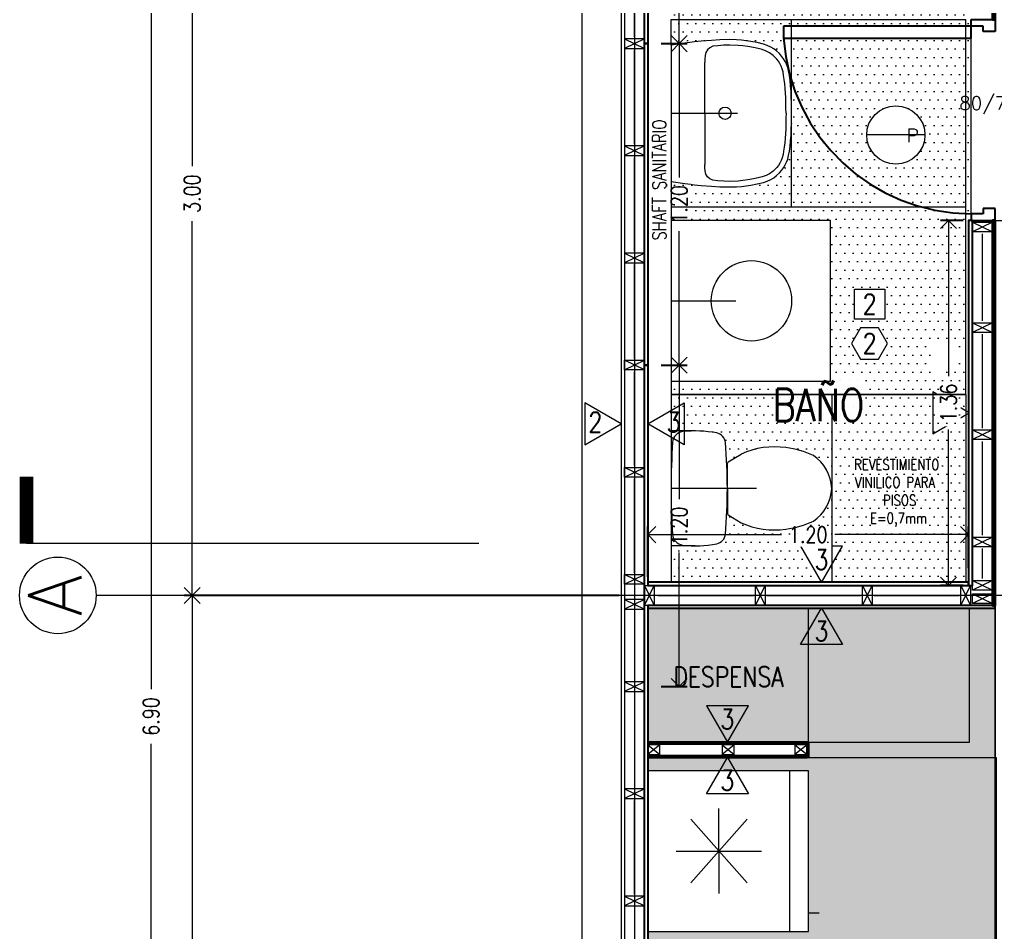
# Model space of a CAD drawing. Header units: metres. Extents: x -2 to 612, y -64 to 156.
# Drawn here: x 455.202 to 458.846, y 25.944 to 29.352 of the extents above; entities that cross this region are included whole.
import ezdxf
from ezdxf.enums import TextEntityAlignment as Align

# ---------------------------------------------------------------- set-up
doc = ezdxf.new("R2010")
doc.units = ezdxf.units.M
doc.header["$LTSCALE"] = 5
doc.header["$MEASUREMENT"] = 0
doc.linetypes.add('CENTER', pattern=[2, 1.25, -0.25, 0.25, -0.25])
doc.layers.get('0').update_dxf_attribs({"color": 30})
doc.layers.get('DEFPOINTS').update_dxf_attribs({"color": 210})
doc.layers.add('_AUX', color=210, linetype='Continuous', lineweight=18, plot=False)
for name, color, linetype, lineweight in [('A-ANNO-DIMS', 3, 'Continuous', 18), ('A-ANNO-SYMB', 3, 'Continuous', 18), ('A-ANNO-TEXT', 3, 'Continuous', 18), ('A-DETL-MBND', 3, 'Continuous', 18), ('A-DETL-MCUT', 4, 'Continuous', 25), ('A-DOOR-FULL', 4, 'Continuous', 25), ('A-DOOR-SYMB', 3, 'Continuous', 18), ('A-ELEV-IDEN', 3, 'Continuous', 18), ('A-ELEV-MBE1', 7, 'Continuous', 35), ('A-FLOR-PATT', 8, 'Continuous', 18), ('A-FURN', 8, 'Continuous', 18), ('A-SECT-MCUT', 7, 'Continuous', 35), ('A-WALL-PATT', 8, 'Continuous', 18), ('A-WALL-STUD', 3, 'Continuous', 18)]:
    doc.layers.add(name, color=color, linetype=linetype, lineweight=lineweight)
doc.styles.add('E-ROMANS', font='romans.shx', dxfattribs={"width": 0.8})
doc.dimstyles.new('E-0050_ARW_12', dxfattribs={"dimscale": 0.001, "dimtxt": 60, "dimasz": 60, "dimexe": 30, "dimexo": 20, "dimgap": 30, "dimtad": 0, "dimzin": 0, "dimdsep": 46, "dimtxsty": 'E-ROMANS', "dimblk": 'OPEN90', "dimcen": 30, "dimclrd": 256, "dimclre": 256, "dimclrt": 256, "dimadec": 0, "dimazin": 0, "dimtfac": 1, "dimtmove": 1, "dimatfit": 3, "dimldrblk": 'OPEN90', "dimfxl": 1, "dimtfill": 1, "dimtolj": 1, "dimtzin": 0, "dimlwd": -1, "dimarcsym": 0})

# ---------------------------------------------------------------- blocks, each defined once
blk = doc.blocks.new('_Open90')
at = {"color": 0, "linetype": 'ByBlock', "lineweight": -2}
for p, q in [((0, 0), (-1, 0)), ((-0.5, 0.5), (0, 0)), ((0, 0), (-0.5, -0.5))]:
    blk.add_line(p, q, dxfattribs=at)
blk = doc.blocks.new('*D1336')
at = {"layer": 'A-ANNO-DIMS', "lineweight": -2, "transparency": 16777216}
for p, q in [((457.4405, 27.202), (455.8167, 27.202)), ((457.4295, 23.299), (455.8167, 23.299))]:
    blk.add_line(p, q, dxfattribs=at)
at = {"layer": 'A-ANNO-DIMS', "transparency": 16777216}
for p, q in [((455.8467, 27.142), (455.8467, 25.3537)), ((455.8467, 23.359), (455.8467, 25.1474))]:
    blk.add_line(p, q, dxfattribs=at)
at = {"layer": 'DEFPOINTS', "color": 0, "transparency": 16777216}
for p in [(455.8467, 27.202), (457.4605, 27.202), (457.4495, 23.299)]:
    blk.add_point(p, dxfattribs=at)
at = {"layer": 'A-ANNO-DIMS', "transparency": 16777216, "xscale": 0.06, "yscale": 0.06, "zscale": 0.06}
for p, rotation in [((455.8467, 27.202), 90), ((455.8467, 23.299), 270)]:
    blk.add_blockref('_Open90', p, dxfattribs=dict(at, rotation=rotation))
at = {"layer": 'A-ANNO-DIMS', "transparency": 16777216, "insert": (455.8467, 25.2505), "char_height": 0.06, "attachment_point": 5, "rotation": 90, "style": 'E-ROMANS', "bg_fill": 3, "box_fill_scale": 1.25, "bg_fill_color": 256, "bg_fill_true_color": 13158600, "bg_fill_transparency": 0}
blk.add_mtext('\\A1;3.90', dxfattribs=at)
blk = doc.blocks.new('*D1337')
at = {"layer": 'A-ANNO-DIMS', "lineweight": -2, "transparency": 16777216}
for p, q in [((457.4295, 30.201), (455.8167, 30.201)), ((457.4295, 27.202), (455.8167, 27.202))]:
    blk.add_line(p, q, dxfattribs=at)
at = {"layer": 'A-ANNO-DIMS', "transparency": 16777216}
for p, q in [((455.8467, 30.141), (455.8467, 28.8047)), ((455.8467, 27.262), (455.8467, 28.5984))]:
    blk.add_line(p, q, dxfattribs=at)
at = {"layer": 'DEFPOINTS', "color": 0, "transparency": 16777216}
for p in [(455.8467, 30.201), (457.4495, 30.201), (457.4495, 27.202)]:
    blk.add_point(p, dxfattribs=at)
at = {"layer": 'A-ANNO-DIMS', "transparency": 16777216, "xscale": 0.06, "yscale": 0.06, "zscale": 0.06}
for p, rotation in [((455.8467, 30.201), 90), ((455.8467, 27.202), 270)]:
    blk.add_blockref('_Open90', p, dxfattribs=dict(at, rotation=rotation))
at = {"layer": 'A-ANNO-DIMS', "transparency": 16777216, "insert": (455.8467, 28.7015), "char_height": 0.06, "attachment_point": 5, "rotation": 90, "style": 'E-ROMANS', "bg_fill": 3, "box_fill_scale": 1.25, "bg_fill_color": 256, "bg_fill_true_color": 13158600, "bg_fill_transparency": 0}
blk.add_mtext('\\A1;3.00', dxfattribs=at)
blk = doc.blocks.new('*D1338')
at = {"layer": 'A-ANNO-DIMS', "lineweight": -2, "transparency": 16777216}
for p, q in [((457.4295, 30.201), (455.6632, 30.201)), ((457.4295, 23.299), (455.6632, 23.299))]:
    blk.add_line(p, q, dxfattribs=at)
at = {"layer": 'A-ANNO-DIMS', "transparency": 16777216}
for p, q in [((455.6932, 30.141), (455.6932, 26.852)), ((455.6932, 23.359), (455.6932, 26.648))]:
    blk.add_line(p, q, dxfattribs=at)
at = {"layer": 'DEFPOINTS', "color": 0, "transparency": 16777216}
for p in [(457.4495, 30.201), (455.6932, 23.299), (457.4495, 23.299)]:
    blk.add_point(p, dxfattribs=at)
at = {"layer": 'A-ANNO-DIMS', "transparency": 16777216, "xscale": 0.06, "yscale": 0.06, "zscale": 0.06}
for p, rotation in [((455.6932, 30.201), 90), ((455.6932, 23.299), 270)]:
    blk.add_blockref('_Open90', p, dxfattribs=dict(at, rotation=rotation))
at = {"layer": 'A-ANNO-DIMS', "transparency": 16777216, "insert": (455.6932, 26.75), "char_height": 0.06, "attachment_point": 5, "rotation": 90, "style": 'E-ROMANS', "bg_fill": 3, "box_fill_scale": 1.25, "bg_fill_color": 256, "bg_fill_true_color": 13158600, "bg_fill_transparency": 0}
blk.add_mtext('\\A1;6.90', dxfattribs=at)
blk = doc.blocks.new('*D171')
at = {"layer": 'A-ANNO-DIMS', "lineweight": -2, "transparency": 16777216}
for p, q in [((457.5975, 28.0615), (457.6944, 28.0615)), ((457.5975, 26.8615), (457.6944, 26.8615))]:
    blk.add_line(p, q, dxfattribs=at)
at = {"layer": 'A-ANNO-DIMS', "transparency": 16777216}
for p, q in [((457.6644, 28.0015), (457.6644, 27.5613)), ((457.6644, 26.9215), (457.6644, 27.3618))]:
    blk.add_line(p, q, dxfattribs=at)
at = {"layer": 'DEFPOINTS', "color": 0, "transparency": 16777216}
for p in [(457.5775, 28.0615), (457.6644, 28.0615), (457.5775, 26.8615)]:
    blk.add_point(p, dxfattribs=at)
at = {"layer": 'A-ANNO-DIMS', "transparency": 16777216, "xscale": 0.06, "yscale": 0.06, "zscale": 0.06}
for p, rotation in [((457.6644, 28.0615), 90), ((457.6644, 26.8615), 270)]:
    blk.add_blockref('_Open90', p, dxfattribs=dict(at, rotation=rotation))
at = {"layer": 'A-ANNO-DIMS', "transparency": 16777216, "insert": (457.6644, 27.4615), "char_height": 0.06, "attachment_point": 5, "rotation": 90, "style": 'E-ROMANS', "bg_fill": 3, "box_fill_scale": 1.25, "bg_fill_color": 256, "bg_fill_true_color": 13158600, "bg_fill_transparency": 0}
blk.add_mtext('\\A1;1.20', dxfattribs=at)
blk = doc.blocks.new('*D172')
at = {"layer": 'A-ANNO-DIMS', "lineweight": -2, "transparency": 16777216}
for p, q in [((457.5975, 29.2615), (457.6944, 29.2615)), ((457.5975, 28.0615), (457.6944, 28.0615))]:
    blk.add_line(p, q, dxfattribs=at)
at = {"layer": 'A-ANNO-DIMS', "transparency": 16777216}
for p, q in [((457.6644, 29.2015), (457.6644, 28.7613)), ((457.6644, 28.1215), (457.6644, 28.5618))]:
    blk.add_line(p, q, dxfattribs=at)
at = {"layer": 'DEFPOINTS', "color": 0, "transparency": 16777216}
for p in [(457.5775, 29.2615), (457.6644, 29.2615), (457.5775, 28.0615)]:
    blk.add_point(p, dxfattribs=at)
at = {"layer": 'A-ANNO-DIMS', "transparency": 16777216, "xscale": 0.06, "yscale": 0.06, "zscale": 0.06}
for p, rotation in [((457.6644, 29.2615), 90), ((457.6644, 28.0615), 270)]:
    blk.add_blockref('_Open90', p, dxfattribs=dict(at, rotation=rotation))
at = {"layer": 'A-ANNO-DIMS', "transparency": 16777216, "insert": (457.6644, 28.6615), "char_height": 0.06, "attachment_point": 5, "rotation": 90, "style": 'E-ROMANS', "bg_fill": 3, "box_fill_scale": 1.25, "bg_fill_color": 256, "bg_fill_true_color": 13158600, "bg_fill_transparency": 0}
blk.add_mtext('\\A1;1.20', dxfattribs=at)
blk = doc.blocks.new('*D173')
at = {"layer": 'A-ANNO-DIMS', "lineweight": -2, "transparency": 16777216}
for p, q in [((457.5975, 30.4616), (457.6944, 30.4616)), ((457.5975, 29.2615), (457.6944, 29.2615))]:
    blk.add_line(p, q, dxfattribs=at)
at = {"layer": 'A-ANNO-DIMS', "transparency": 16777216}
for p, q in [((457.6644, 30.4016), (457.6644, 29.9613)), ((457.6644, 29.3215), (457.6644, 29.7618))]:
    blk.add_line(p, q, dxfattribs=at)
at = {"layer": 'DEFPOINTS', "color": 0, "transparency": 16777216}
for p in [(457.5775, 30.4616), (457.6644, 30.4616), (457.5775, 29.2615)]:
    blk.add_point(p, dxfattribs=at)
at = {"layer": 'A-ANNO-DIMS', "transparency": 16777216, "xscale": 0.06, "yscale": 0.06, "zscale": 0.06}
for p, rotation in [((457.6644, 30.4616), 90), ((457.6644, 29.2615), 270)]:
    blk.add_blockref('_Open90', p, dxfattribs=dict(at, rotation=rotation))
at = {"layer": 'A-ANNO-DIMS', "transparency": 16777216, "insert": (457.6644, 29.8615), "char_height": 0.06, "attachment_point": 5, "rotation": 90, "style": 'E-ROMANS', "bg_fill": 3, "box_fill_scale": 1.25, "bg_fill_color": 256, "bg_fill_true_color": 13158600, "bg_fill_transparency": 0}
blk.add_mtext('\\A1;1.20', dxfattribs=at)
blk = doc.blocks.new('*D174')
at = {"layer": 'A-ANNO-DIMS', "lineweight": -2, "transparency": 16777216}
for p, q in [((458.7253, 28.6015), (458.6406, 28.6015)), ((458.7253, 27.2395), (458.6406, 27.2395))]:
    blk.add_line(p, q, dxfattribs=at)
at = {"layer": 'A-ANNO-DIMS', "transparency": 16777216}
for p, q in [((458.6706, 28.5415), (458.6706, 28.0202)), ((458.6706, 27.2995), (458.6706, 27.8208))]:
    blk.add_line(p, q, dxfattribs=at)
at = {"layer": 'DEFPOINTS', "color": 0, "transparency": 16777216}
for p in [(458.7453, 28.6015), (458.6706, 27.2395), (458.7453, 27.2395)]:
    blk.add_point(p, dxfattribs=at)
at = {"layer": 'A-ANNO-DIMS', "transparency": 16777216, "xscale": 0.06, "yscale": 0.06, "zscale": 0.06}
for p, rotation in [((458.6706, 28.6015), 90), ((458.6706, 27.2395), 270)]:
    blk.add_blockref('_Open90', p, dxfattribs=dict(at, rotation=rotation))
at = {"layer": 'A-ANNO-DIMS', "transparency": 16777216, "insert": (458.6706, 27.9205), "char_height": 0.06, "attachment_point": 5, "rotation": 90, "style": 'E-ROMANS', "bg_fill": 3, "box_fill_scale": 1.25, "bg_fill_color": 256, "bg_fill_true_color": 13158600, "bg_fill_transparency": 0}
blk.add_mtext('\\A1;1.36', dxfattribs=at)
blk = doc.blocks.new('*D175')
at = {"layer": 'A-ANNO-DIMS', "lineweight": -2, "transparency": 16777216}
for p, q in [((457.5475, 27.2715), (457.5475, 27.4587)), ((458.7453, 27.3052), (458.7453, 27.4587))]:
    blk.add_line(p, q, dxfattribs=at)
at = {"layer": 'A-ANNO-DIMS', "transparency": 16777216}
for p, q in [((457.6075, 27.4287), (458.0467, 27.4287)), ((458.6853, 27.4287), (458.2461, 27.4287))]:
    blk.add_line(p, q, dxfattribs=at)
at = {"layer": 'DEFPOINTS', "color": 0, "transparency": 16777216}
for p in [(458.7453, 27.4287), (458.7453, 27.2852), (457.5475, 27.2515)]:
    blk.add_point(p, dxfattribs=at)
at = {"layer": 'A-ANNO-DIMS', "transparency": 16777216, "xscale": 0.06, "yscale": 0.06, "zscale": 0.06, "rotation": 180}
blk.add_blockref('_Open90', (457.5475, 27.4287), dxfattribs=at)
at = {"layer": 'A-ANNO-DIMS', "transparency": 16777216, "xscale": 0.06, "yscale": 0.06, "zscale": 0.06}
blk.add_blockref('_Open90', (458.7453, 27.4287), dxfattribs=at)
at = {"layer": 'A-ANNO-DIMS', "transparency": 16777216, "insert": (458.1464, 27.4287), "char_height": 0.06, "attachment_point": 5, "style": 'E-ROMANS', "bg_fill": 3, "box_fill_scale": 1.25, "bg_fill_color": 256, "bg_fill_true_color": 13158600, "bg_fill_transparency": 0}
blk.add_mtext('\\A1;1.20', dxfattribs=at)
blk = doc.blocks.new('UGUI')
for p, q in [((-243.4605, 127.8342), (-243.4605, 129.1342)), ((-242.7605, 129.1342), (-243.4605, 129.1342)), ((-242.7605, 127.8342), (-242.7605, 129.1342)), ((-242.7605, 127.8342), (-243.4605, 127.8342))]:
    blk.add_line(p, q)

msp = doc.modelspace()

# ---------------------------------------------------------------- hatches: boundary and pattern name
at = {"layer": 'A-FLOR-PATT'}
h = msp.add_hatch(dxfattribs=at)
h.set_pattern_fill('DOTS', color=256, scale=0.02, style=0)
h.set_pattern_definition([(0, (0, 0), (0.015875, 0.03175), [0, -0.03175])])
h.paths.add_polyline_path([(458.84453, 27.15453), (457.54753, 27.15453), (457.54753, 26.65454), (458.14807, 26.65454), (458.14807, 26.59752), (457.54753, 26.59752), (457.54753, 24.14654), (458.04753, 24.14654), (458.04753, 23.34654), (458.84453, 23.34654)])
h.paths.add_polyline_path([(457.59753, 24.89654), (458.19753, 24.89654), (458.19753, 25.49654), (457.59753, 25.49654)], flags=16)
h.paths.add_polyline_path([(458.04698, 25.89752), (457.54753, 25.89752), (457.54753, 25.54655), (458.04698, 25.54655)], flags=16)
h.paths.add_polyline_path([(458.14753, 26.54752), (457.54753, 26.54752), (457.54753, 25.94752), (458.14753, 25.94752)], flags=16)
h.paths.add_polyline_path([(458.04752, 24.84654), (457.54753, 24.84654), (457.54753, 24.14654), (458.04752, 24.14654)], flags=16)

# ---------------------------------------------------------------- linework, layer by layer
at = {"layer": '_AUX'}
msp.add_line((458.84453, 28.60154), (459.035, 28.60154), dxfattribs=at)
for points in [[(458.84453, 27.15453), (457.54753, 27.15453), (457.54753, 26.65454), (458.14807, 26.65454), (458.14807, 26.59752), (457.54753, 26.59752), (457.54753, 24.14654), (458.04753, 24.14654), (458.04753, 23.34654), (458.84453, 23.34654)], [(458.14753, 26.54752), (457.54753, 26.54752), (457.54753, 25.94752), (458.14753, 25.94752)]]:
    msp.add_lwpolyline(points, close=True, dxfattribs=at)
at = {"layer": 'A-ANNO-SYMB'}
for p, q in [((457.49803, 33.61894), (457.49803, 21.59535)), ((458.08453, 28.65154), (458.08453, 29.35154)), ((458.73453, 28.65154), (458.73453, 29.35154)), ((478.32254, 27.20204), (455.48822, 27.20204)), ((458.14807, 26.65453), (458.14806, 27.15453))]:
    msp.add_line(p, q, dxfattribs=at)
at = {"layer": 'A-ANNO-SYMB', "const_width": 0.05}
msp.add_lwpolyline([(455.2283, 27.39545), (455.2283, 27.64545)], dxfattribs=at)
at = {"layer": 'A-ANNO-SYMB'}
msp.add_lwpolyline([(458.14807, 26.65453), (458.74807, 26.65453), (458.74807, 27.15452), (458.14207, 27.15453)], dxfattribs=at)
msp.add_circle((455.34519, 27.20204), 0.14303, dxfattribs=at)
at = {"layer": 'A-ANNO-TEXT'}
for points in [[(458.31938, 28.34554), (458.43188, 28.34554), (458.43188, 28.23304), (458.31938, 28.23304)], [(458.40929, 28.08436), (458.44295, 28.14267), (458.40929, 28.20098), (458.34196, 28.20098), (458.3083, 28.14267), (458.34196, 28.08436)], [(458.74753, 27.88303), (458.61167, 27.96147), (458.61167, 27.80459)], [(457.54753, 27.84283), (457.68339, 27.92127), (457.68339, 27.76439)], [(458.19603, 27.24954), (458.27447, 27.3854), (458.11759, 27.3854)], [(458.19603, 27.15453), (458.27447, 27.01867), (458.11759, 27.01867)], [(457.8448, 26.65453), (457.92324, 26.7904), (457.76636, 26.79039)], [(457.8448, 26.59753), (457.92324, 26.46167), (457.76636, 26.46167)]]:
    msp.add_lwpolyline(points, close=True, dxfattribs=at)
at = {"layer": 'A-DETL-MBND'}
for points in [[(457.44953, 26.86154), (457.44953, 30.46155), (457.46053, 30.46155), (457.46053, 26.86154)], [(457.46053, 26.88654), (457.46053, 22.96154), (457.44953, 22.96154), (457.44953, 26.86154)]]:
    msp.add_lwpolyline(points, dxfattribs=at)
at = {"layer": 'A-DETL-MCUT'}
for p, q in [((457.53553, 26.86154), (457.53553, 28.06154)), ((457.53553, 28.06154), (457.54753, 28.06154)), ((457.54753, 28.06154), (457.54753, 27.23954)), ((457.54753, 27.16454), (457.54753, 26.01155))]:
    msp.add_line(p, q, dxfattribs=at)
for points in [[(457.54753, 30.15862), (457.54753, 29.26154), (457.53553, 29.26154), (457.53553, 30.46155), (457.54753, 30.46155), (457.54753, 30.23854)], [(457.54753, 26.01155), (457.54753, 25.66154), (457.53553, 25.66154), (457.53553, 26.88654)], [(457.54753, 26.64853), (458.14207, 26.64853), (458.14207, 26.65453), (457.54753, 26.65454)], [(457.54753, 26.59753), (458.14207, 26.59753), (458.14207, 26.60353), (457.54753, 26.60354)]]:
    msp.add_lwpolyline(points, dxfattribs=at)
for points in [[(457.53553, 28.06154), (457.53553, 29.26154), (457.54753, 29.26154), (457.54753, 28.06154)], [(458.75953, 28.60154), (458.74531, 28.60154), (458.74532, 27.23953), (458.75953, 27.23954)], [(458.74532, 27.23953), (458.74532, 27.25154), (457.54752, 27.25154), (457.54753, 27.23953)], [(458.84453, 27.15453), (458.84453, 27.16453), (457.54753, 27.16453), (457.54753, 27.15453)], [(458.14207, 26.59752), (458.14207, 26.65453), (458.14807, 26.65453), (458.14807, 26.59752)]]:
    msp.add_lwpolyline(points, close=True, dxfattribs=at)
at = {"layer": 'A-DOOR-FULL', "linetype": 'CENTER'}
for points in [[(458.75453, 29.32654), (458.75453, 29.35154), (458.84453, 29.35154), (458.84453, 29.30654), (458.79953, 29.30654), (458.79953, 29.32654), (458.75453, 29.32654)], [(458.05453, 29.28154), (458.75453, 29.28154), (458.75453, 29.32654), (458.05453, 29.32654), (458.05453, 29.28154)]]:
    msp.add_lwpolyline(points, dxfattribs=at)
msp.add_arc((458.75559, 29.32921), 0.70268, 183.89066, 269.91357, dxfattribs=at)
at = {"layer": 'A-DOOR-SYMB'}
msp.add_lwpolyline([(458.58231, 28.92066), (458.36481, 28.92066)], dxfattribs=at)
msp.add_circle((458.47356, 28.92066), 0.10875, dxfattribs=at)
at = {"layer": 'A-ELEV-IDEN'}
for points in [[(457.44953, 30.47255), (457.30152, 30.47255), (457.30152, 22.95054), (457.44953, 22.95054)], [(458.84453, 27.15453), (458.84453, 23.34654)]]:
    msp.add_lwpolyline(points, dxfattribs=at)
at = {"layer": 'A-FLOR-PATT'}
msp.add_line((458.75453, 28.62654), (458.75453, 29.32654), dxfattribs=at)
at = {"layer": 'A-FURN'}
for p, q in [((457.7856, 29.27367), (457.74716, 29.27058)), ((457.81674, 29.27544), (457.7856, 29.27367)), ((457.85356, 29.27653), (457.81674, 29.27544)), ((457.87815, 29.27589), (457.85356, 29.27653)), ((457.89776, 29.27446), (457.87815, 29.27589)), ((457.93178, 29.27003), (457.89776, 29.27446)), ((457.95582, 29.26538), (457.93178, 29.27003)), ((457.97986, 29.25941), (457.95582, 29.26538)), ((457.99355, 29.2548), (457.97986, 29.25941)), ((457.76477, 29.22881), (457.76172, 29.21694)), ((457.77039, 29.23815), (457.76477, 29.22881)), ((457.77873, 29.2459), (457.77039, 29.23815)), ((457.79062, 29.25152), (457.77873, 29.2459)), ((457.80848, 29.25389), (457.79062, 29.25152)), ((457.83137, 29.2553), (457.80848, 29.25389)), ((457.85343, 29.25554), (457.83137, 29.2553)), ((457.88437, 29.25449), (457.85343, 29.25554)), ((457.90256, 29.25288), (457.88437, 29.25449)), ((457.92116, 29.25047), (457.90256, 29.25288)), ((457.94242, 29.24675), (457.92116, 29.25047)), ((457.9593, 29.24304), (457.94242, 29.24675)), ((457.9746, 29.23909), (457.9593, 29.24304)), ((457.98949, 29.23378), (457.9746, 29.23909)), ((458.00219, 29.22715), (457.98949, 29.23378)), ((458.00678, 29.24866), (457.99355, 29.2548)), ((458.0155, 29.21762), (458.00219, 29.22715)), ((458.01776, 29.24209), (458.00678, 29.24866)), ((458.02826, 29.23427), (458.01776, 29.24209)), ((458.03914, 29.22419), (458.02826, 29.23427)), ((458.04727, 29.21492), (458.03914, 29.22419)), ((457.76084, 29.20504), (457.76053, 29.19257)), ((457.76053, 29.00154), (457.76053, 29.19257)), ((457.76172, 29.21694), (457.76084, 29.20504)), ((458.02226, 29.21146), (458.0155, 29.21762)), ((458.02898, 29.20416), (458.02226, 29.21146)), ((458.03533, 29.19582), (458.02898, 29.20416)), ((458.04072, 29.18714), (458.03533, 29.19582)), ((458.04538, 29.17776), (458.04072, 29.18714)), ((458.05441, 29.20501), (458.04727, 29.21492)), ((458.06057, 29.19453), (458.05441, 29.20501)), ((458.06535, 29.18439), (458.06057, 29.19453)), ((458.06977, 29.17219), (458.06535, 29.18439)), ((458.04924, 29.16759), (458.04538, 29.17776)), ((458.05234, 29.15579), (458.04924, 29.16759)), ((458.05477, 29.14291), (458.05234, 29.15579)), ((458.07298, 29.15961), (458.06977, 29.17219)), ((458.0761, 29.14268), (458.07298, 29.15961)), ((458.05709, 29.12811), (458.05477, 29.14291)), ((458.05907, 29.11179), (458.05709, 29.12811)), ((458.06053, 29.09431), (458.05907, 29.11179)), ((458.07879, 29.12416), (458.0761, 29.14268)), ((458.08086, 29.10424), (458.07879, 29.12416)), ((458.06149, 29.07808), (458.06053, 29.09431)), ((458.06234, 29.05973), (458.06149, 29.07808)), ((458.08223, 29.08331), (458.08086, 29.10424)), ((458.08324, 29.06281), (458.08221, 29.08373)), ((458.063, 29.04016), (458.06234, 29.05973)), ((458.06342, 29.01887), (458.063, 29.04016)), ((458.08401, 29.04023), (458.08322, 29.06317)), ((458.08445, 29.01675), (458.084, 29.04062)), ((457.76053, 29.00154), (457.76053, 28.8105)), ((458.06353, 29.00154), (458.06342, 29.01887)), ((458.06353, 29.00154), (458.06342, 28.98421)), ((458.08453, 29.00154), (458.08444, 29.01708)), ((458.08444, 28.98616), (458.08453, 29.00154)), ((458.06342, 28.98421), (458.063, 28.96292)), ((458.084, 28.96245), (458.08444, 28.98616)), ((458.06234, 28.94335), (458.06149, 28.92499)), ((458.063, 28.96292), (458.06234, 28.94335)), ((458.08221, 28.91934), (458.08324, 28.94027)), ((458.08322, 28.9399), (458.08401, 28.96284)), ((458.06053, 28.90876), (458.05907, 28.89128)), ((458.06149, 28.92499), (458.06053, 28.90876)), ((458.07879, 28.87891), (458.08086, 28.89883)), ((458.08086, 28.89883), (458.08223, 28.91976)), ((458.05477, 28.86017), (458.05234, 28.84728)), ((458.05709, 28.87496), (458.05477, 28.86017)), ((458.05907, 28.89128), (458.05709, 28.87496)), ((458.07298, 28.84346), (458.0761, 28.8604)), ((458.0761, 28.8604), (458.07879, 28.87891)), ((458.04538, 28.82532), (458.04072, 28.81593)), ((458.04924, 28.83548), (458.04538, 28.82532)), ((458.05234, 28.84728), (458.04924, 28.83548)), ((458.06535, 28.81869), (458.06977, 28.83088)), ((458.06977, 28.83088), (458.07298, 28.84346)), ((457.76084, 28.79803), (457.76053, 28.8105)), ((457.76172, 28.78613), (457.76084, 28.79803)), ((457.76477, 28.77426), (457.76172, 28.78613)), ((458.0155, 28.78546), (458.00219, 28.77592)), ((458.02226, 28.79161), (458.0155, 28.78546)), ((458.02898, 28.79891), (458.02226, 28.79161)), ((458.03533, 28.80726), (458.02898, 28.79891)), ((458.04072, 28.81593), (458.03533, 28.80726)), ((458.03914, 28.77888), (458.04727, 28.78815)), ((458.04727, 28.78815), (458.05441, 28.79806)), ((458.05441, 28.79806), (458.06057, 28.80854)), ((458.06057, 28.80854), (458.06535, 28.81869)), ((457.77039, 28.76492), (457.76477, 28.77426)), ((457.77873, 28.75717), (457.77039, 28.76492)), ((457.79062, 28.75155), (457.77873, 28.75717)), ((457.80848, 28.74919), (457.79062, 28.75155)), ((457.83137, 28.74778), (457.80848, 28.74919)), ((457.85343, 28.74754), (457.83137, 28.74778)), ((457.88437, 28.74859), (457.85343, 28.74754)), ((457.90256, 28.75019), (457.88437, 28.74859)), ((457.92116, 28.7526), (457.90256, 28.75019)), ((457.94242, 28.75633), (457.92116, 28.7526)), ((457.9593, 28.76003), (457.94242, 28.75633)), ((457.9746, 28.76398), (457.9593, 28.76003)), ((457.98949, 28.76929), (457.9746, 28.76398)), ((457.97986, 28.74367), (457.99355, 28.74827)), ((458.00219, 28.77592), (457.98949, 28.76929)), ((457.99355, 28.74827), (458.00678, 28.75441)), ((458.00678, 28.75441), (458.01776, 28.76098)), ((458.01776, 28.76098), (458.02826, 28.7688)), ((458.02826, 28.7688), (458.03914, 28.77888)), ((457.74716, 28.7325), (457.7856, 28.7294)), ((457.7856, 28.7294), (457.81674, 28.72763)), ((457.81674, 28.72763), (457.85356, 28.72655)), ((457.85356, 28.72655), (457.87815, 28.72718)), ((457.87815, 28.72718), (457.89776, 28.72861)), ((457.89776, 28.72861), (457.93178, 28.73304)), ((457.93178, 28.73304), (457.95582, 28.73769)), ((457.95582, 28.73769), (457.97986, 28.74367)), ((457.8481, 27.70045), (457.89641, 27.72966)), ((457.84545, 27.60154), (457.84545, 27.69604)), ((457.84545, 27.60154), (457.84545, 27.50703)), ((457.59253, 26.64403), (457.54753, 26.60803)), ((457.54753, 26.64403), (457.59253, 26.60803)), ((457.8703, 26.64403), (457.8253, 26.60803)), ((457.8253, 26.64403), (457.8703, 26.60803)), ((458.14207, 26.64403), (458.09707, 26.60803)), ((458.09707, 26.64403), (458.14207, 26.60803)), ((457.54753, 26.54752), (457.54753, 25.94752)), ((458.14753, 26.54752), (457.54753, 26.54752)), ((458.07811, 25.94752), (458.07811, 26.54752)), ((458.14753, 25.94752), (458.14753, 26.54752)), ((457.81282, 26.24752), (457.81282, 26.40624)), ((457.91796, 26.12861), (457.70767, 26.36642)), ((457.91796, 26.36642), (457.70767, 26.12861)), ((457.65409, 26.24752), (457.97154, 26.24752)), ((457.81282, 26.24752), (457.81282, 26.08879)), ((458.14753, 26.01694), (458.18753, 26.01694)), ((457.54753, 25.94752), (458.14753, 25.94752))]:
    msp.add_line(p, q, dxfattribs=at)
for points in [[(457.59253, 26.64403), (457.54753, 26.64403), (457.54753, 26.60803), (457.59253, 26.60803)], [(457.8703, 26.64403), (457.8253, 26.64403), (457.8253, 26.60803), (457.8703, 26.60803)], [(458.14207, 26.64403), (458.09707, 26.64403), (458.09707, 26.60803), (458.14207, 26.60803)]]:
    msp.add_lwpolyline(points, close=True, dxfattribs=at)
for centre, radius in [((457.83586, 29.00154), 0.02281), ((457.93453, 28.30154), 0.15)]:
    msp.add_circle(centre, radius, dxfattribs=at)
for centre, radius, start, end in [((458.10718, 29.08495), 0.025, 182.80689, 183.76472), ((458.10821, 29.06403), 0.025, 181.9684, 182.80689), ((458.10899, 29.04109), 0.025, 181.0739, 181.9684), ((458.10944, 29.01721), 0.025, 180.31842, 181.0739), ((458.10821, 28.93904), 0.025, 177.19311, 178.0316), ((458.10899, 28.96198), 0.025, 178.0316, 178.9261), ((458.10718, 28.91812), 0.025, 176.23528, 177.19311), ((457.79731, 27.76897), 0.04, 4.94027, 79.25484), ((458.02053, 27.45654), 0.3, 81.79307, 114.43818), ((458.01696, 27.3984), 0.35808, 65.47558, 82.55676), ((457.85045, 27.69604), 0.005, 118.0226, 180), ((458.07805, 27.59428), 0.15664, 2.65515, 56.02113), ((457.85045, 27.50703), 0.005, 180, 241.9774)]:
    msp.add_arc(centre, radius, start, end, dxfattribs=at)
at = {"layer": 'A-SECT-MCUT'}
for points in [[(458.84453, 30.23854), (458.83453, 30.23854), (458.83454, 29.35154), (458.84453, 29.35154)], [(458.83453, 27.16453), (458.84453, 27.16453), (458.84453, 28.60154), (458.83453, 28.60154)]]:
    msp.add_lwpolyline(points, close=True, dxfattribs=at)
at = {"layer": 'A-WALL-PATT', "ltscale": 0.1}
for p, q in [((457.49803, 29.28654), (457.49803, 29.63654)), ((457.49803, 28.88654), (457.49803, 29.23654)), ((457.49803, 28.48654), (457.49803, 28.83654)), ((458.79703, 28.22654), (458.79703, 28.55154)), ((457.49803, 28.08654), (457.49803, 28.43654)), ((458.79703, 27.82654), (458.79703, 28.17654)), ((457.49803, 27.68654), (457.49803, 28.03654)), ((458.79703, 27.42654), (458.79703, 27.77654)), ((457.49803, 27.28643), (457.49803, 27.63654)), ((458.79703, 27.26453), (458.79703, 27.37654)), ((457.49803, 27.23643), (457.49803, 27.19307)), ((457.58553, 27.20204), (457.94225, 27.20204)), ((457.99225, 27.20204), (458.34225, 27.20204)), ((458.39225, 27.20203), (458.70953, 27.20203)), ((457.49803, 27.14307), (457.49803, 26.88654)), ((457.49803, 26.83654), (457.49803, 26.48654)), ((457.49803, 26.08654), (457.49803, 26.43654)), ((457.49803, 26.03654), (457.49803, 25.68654))]:
    msp.add_line(p, q, dxfattribs=at)
at = {"layer": 'A-WALL-STUD'}
for p, q in [((458.75953, 27.20753), (458.83453, 27.17153)), ((458.83453, 27.20753), (458.75953, 27.17153))]:
    msp.add_line(p, q, dxfattribs=at)
msp.add_lwpolyline([(458.75953, 27.20753), (458.83453, 27.20753), (458.83453, 27.17153), (458.75953, 27.17153)], close=True, dxfattribs=at)

# ---------------------------------------------------------------- block references
at = {"layer": 'A-ANNO-SYMB', "xscale": -1, "rotation": 270}
msp.add_blockref('UGUI', (329.71333, 269.35797), dxfattribs=at)

# ---------------------------------------------------------------- texts
at = {"layer": 'A-ANNO-TEXT', "char_height": 0.075, "attachment_point": 5, "style": 'E-ROMANS'}
for s, insert, rotation in [('\\pi-0.45,l0.45,t0.45;2', (458.37563, 28.28929), 0.00048), ('\\pi-0.45,l0.45,t0.45;2', (458.37563, 28.14267), 0.00048), ('\\pi-0.45,l0.45,t0.45;3', (458.65062, 27.88869), 0.00048), ('\\pi-0.45,l0.45,t0.45;3', (457.64443, 27.84848), 359.99952), ('\\pi-0.45,l0.45,t0.45;3', (458.19603, 27.33529), 0.00048), ('\\pi-0.45,l0.45,t0.45;3', (458.19603, 27.06878), 359.99952), ('\\pi-0.45,l0.45,t0.45;DESPENSA', (457.84878, 26.89805), 359.99952), ('\\pi-0.45,l0.45,t0.45;3', (457.8448, 26.74029), 0.00048), ('\\pi-0.45,l0.45,t0.45;3', (457.8448, 26.51178), 359.99952)]:
    msp.add_mtext(s, dxfattribs=dict(at, insert=insert, rotation=rotation))
at = {"layer": 'A-ANNO-TEXT', "style": 'E-ROMANS'}
for s, insert, char_height, attachment_point in [('\\pi-0.36,l0.36,t0.36;BAÑO', (458.1847, 27.91261), 0.12, 5), ('\\pi-0.17143;REVESTIMIENTO\\P\\pi-0.16838;VINILICO PARA \\P\\pi-0.064;PISOS\\P\\pi-0.112;E=0,7mm', (458.48918, 27.45826), 0.04, 7)]:
    msp.add_mtext(s, dxfattribs=dict(at, insert=insert, char_height=char_height, attachment_point=attachment_point))
msp.add_attdef('80/75', text='x/x', height=0.05, dxfattribs=at).set_placement((458.81986, 29.06469), align=Align.TOP_CENTER)
msp.add_attdef('P', text='P', height=0.05, dxfattribs=at).set_placement((458.53659, 28.87892), align=Align.BOTTOM_CENTER)
msp.add_attdef('A', text='0.00', height=0.2, rotation=90, dxfattribs=at).set_placement((455.33406, 27.20204), align=Align.MIDDLE_CENTER)

# ---------------------------------------------------------------- next in the draw order: dimensions: what is measured, and where the dimension line sits
at = {"layer": 'A-ANNO-DIMS'}
for base, p1, p2, picture, middle in [((458.67056, 27.23953), (458.74531, 28.60154), (458.74532, 27.23953), '*D174', (458.67056, 27.92053)), ((457.66439, 28.06154), (457.57753, 26.86154), (457.57753, 28.06154), '*D171', (457.66439, 27.46154)), ((455.8467, 27.20204), (457.44953, 23.29904), (457.46053, 27.20204), '*D1336', (455.8467, 25.25054))]:
    dim = msp.add_linear_dim(base=base, p1=p1, p2=p2, angle=90, dimstyle='E-0050_ARW_12', dxfattribs=at)
    dim.commit()
    dim.dimension.update_dxf_attribs({"geometry": picture, "text_midpoint": middle})

# ---------------------------------------------------------------- next in the draw order: linework, layer by layer
at = {"layer": 'A-ANNO-SYMB'}
for p, q in [((458.73453, 27.95154), (457.63453, 27.95154)), ((457.72479, 27.81579), (457.63453, 27.81579))]:
    msp.add_line(p, q, dxfattribs=at)
at = {"layer": 'A-DOOR-FULL', "linetype": 'CENTER'}
msp.add_lwpolyline([(458.75453, 28.62654), (458.75453, 28.60154), (458.84453, 28.60154), (458.84453, 28.64654), (458.79953, 28.64654), (458.79953, 28.62654), (458.75453, 28.62654)], dxfattribs=at)
at = {"layer": 'A-FURN'}
msp.add_line((457.95347, 27.60154), (457.63453, 27.60154), dxfattribs=at)
for centre, radius, start, end in [((457.68208, 27.77143), 0.042, 96.3359, 176.25542), ((457.72479, 27.38682), 0.42897, 79.25484, 96.3359)]:
    msp.add_arc(centre, radius, start, end, dxfattribs=at)
at = {"layer": 'A-WALL-STUD'}
for p, q in [((458.75953, 28.59454), (458.83453, 28.55854)), ((458.83453, 28.59454), (458.75953, 28.55854)), ((458.75953, 28.21954), (458.83453, 28.18354)), ((458.83453, 28.21954), (458.75953, 28.18354)), ((458.75953, 27.81954), (458.83453, 27.78354)), ((458.83453, 27.81954), (458.75953, 27.78354))]:
    msp.add_line(p, q, dxfattribs=at)
for points in [[(458.75953, 28.59454), (458.83453, 28.59454), (458.83453, 28.55854), (458.75953, 28.55854)], [(458.75953, 28.21954), (458.83453, 28.21954), (458.83453, 28.18354), (458.75953, 28.18354)], [(458.75953, 27.81954), (458.83453, 27.81954), (458.83453, 27.78354), (458.75953, 27.78354)]]:
    msp.add_lwpolyline(points, close=True, dxfattribs=at)

# ---------------------------------------------------------------- next in the draw order: dimensions: what is measured, and where the dimension line sits
at = {"layer": 'A-ANNO-DIMS'}
for base, p1, p2, picture, middle in [((455.8467, 30.20104), (457.44953, 27.20204), (457.44953, 30.20104), '*D1337', (455.8467, 28.70154)), ((457.66439, 29.26154), (457.57753, 28.06154), (457.57753, 29.26154), '*D172', (457.66439, 28.66154))]:
    dim = msp.add_linear_dim(base=base, p1=p1, p2=p2, angle=90, dimstyle='E-0050_ARW_12', dxfattribs=at)
    dim.commit()
    dim.dimension.update_dxf_attribs({"geometry": picture, "text_midpoint": middle})
dim = msp.add_linear_dim(base=(458.74532, 27.42873), p1=(457.54753, 27.25154), p2=(458.74532, 27.28515), dimstyle='E-0050_ARW_12', dxfattribs=at)
dim.commit()
dim.dimension.update_dxf_attribs({"geometry": '*D175', "text_midpoint": (458.14642, 27.42873)})

# ---------------------------------------------------------------- next in the draw order: linework, layer by layer
at = {"layer": 'A-ANNO-SYMB'}
for p, q in [((457.63453, 28.747), (457.63453, 28.65154)), ((458.73453, 28.65154), (457.63453, 28.65154)), ((457.63453, 27.95154), (457.63453, 27.25154)), ((458.23453, 27.95154), (458.23453, 27.25154)), ((458.73453, 27.95154), (458.73453, 27.25154)), ((457.72479, 27.38728), (457.63453, 27.38728)), ((458.73453, 27.25154), (457.63453, 27.25154))]:
    msp.add_line(p, q, dxfattribs=at)
msp.add_lwpolyline([(457.63453, 28.00154), (457.63453, 27.95154), (458.73453, 27.95154), (458.73453, 28.65154), (457.63453, 28.65154), (457.63453, 28.60154)], dxfattribs=at)
at = {"layer": 'A-FURN'}
for p, q in [((457.63453, 29.00154), (457.63453, 28.747)), ((457.63453, 29.00154), (457.88207, 29.00154)), ((457.63453, 28.747), (457.68618, 28.73947)), ((457.68618, 28.73947), (457.72227, 28.73504)), ((457.72227, 28.73504), (457.74716, 28.7325)), ((457.8481, 27.50262), (457.89641, 27.47341))]:
    msp.add_line(p, q, dxfattribs=at)
for points in [[(457.63453, 28.60154), (457.63453, 28.00154), (458.22953, 28.00154), (458.22953, 28.60154), (457.63453, 28.60154)], [(457.63453, 28.30154), (457.87646, 28.30154)]]:
    msp.add_lwpolyline(points, dxfattribs=at)
for centre, radius, start, end in [((460.27786, 27.60154), 2.64333, 176.25542, 183.74458), ((455.86028, 27.60154), 1.98425, 355.05973, 4.94027), ((458.07805, 27.60879), 0.15664, 303.97887, 357.34485), ((458.02053, 27.74654), 0.3, 245.56182, 278.20693), ((458.01696, 27.80468), 0.35808, 277.44324, 294.52442), ((457.68208, 27.43165), 0.042, 183.74458, 263.6641), ((457.79731, 27.4341), 0.04, 280.74516, 355.05973), ((457.72479, 27.81625), 0.42897, 263.6641, 280.74516)]:
    msp.add_arc(centre, radius, start, end, dxfattribs=at)
at = {"layer": 'A-WALL-STUD'}
for p, q in [((458.75953, 27.41954), (458.83453, 27.38354)), ((458.83453, 27.41954), (458.75953, 27.38354)), ((458.75953, 27.25753), (458.83453, 27.22153)), ((458.83453, 27.25753), (458.75953, 27.22153)), ((457.53553, 27.16454), (457.57153, 27.23954)), ((457.53553, 27.23954), (457.57153, 27.16454)), ((457.94925, 27.16453), (457.98525, 27.23953)), ((457.94925, 27.23953), (457.98525, 27.16453)), ((458.34925, 27.16453), (458.38525, 27.23953)), ((458.34925, 27.23953), (458.38525, 27.16453)), ((458.71653, 27.16453), (458.75253, 27.23953)), ((458.71653, 27.23953), (458.75253, 27.16453))]:
    msp.add_line(p, q, dxfattribs=at)
for points in [[(458.75953, 27.41954), (458.83453, 27.41954), (458.83453, 27.38354), (458.75953, 27.38354)], [(458.75953, 27.25753), (458.83453, 27.25753), (458.83453, 27.22153), (458.75953, 27.22153)], [(457.53553, 27.16454), (457.53553, 27.23954), (457.57153, 27.23954), (457.57153, 27.16454)], [(457.94925, 27.16453), (457.94925, 27.23953), (457.98525, 27.23953), (457.98525, 27.16453)], [(458.34925, 27.16453), (458.34925, 27.23953), (458.38525, 27.23953), (458.38525, 27.16453)], [(458.71653, 27.16453), (458.71653, 27.23953), (458.75253, 27.23953), (458.75253, 27.16453)]]:
    msp.add_lwpolyline(points, close=True, dxfattribs=at)

# ---------------------------------------------------------------- next in the draw order: texts
at = {"layer": 'A-ANNO-TEXT', "insert": (457.56571, 28.7526), "char_height": 0.05, "attachment_point": 2, "rotation": 90, "style": 'E-ROMANS'}
msp.add_mtext('SHAFT SANITARIO', dxfattribs=at)

# ---------------------------------------------------------------- next in the draw order: dimensions: what is measured, and where the dimension line sits
at = {"layer": 'A-ANNO-DIMS'}
for base, p1, p2, picture, middle in [((457.66439, 30.46155), (457.57753, 29.26154), (457.57752, 30.46155), '*D173', (457.66439, 29.86155)), ((455.69323, 23.29904), (457.44953, 30.20104), (457.44953, 23.29904), '*D1338', (455.69323, 26.75004))]:
    dim = msp.add_linear_dim(base=base, p1=p1, p2=p2, angle=90, dimstyle='E-0050_ARW_12', dxfattribs=at)
    dim.commit()
    dim.dimension.update_dxf_attribs({"geometry": picture, "text_midpoint": middle})

# ---------------------------------------------------------------- next in the draw order: hatches: boundary and pattern name
at = {"layer": 'A-FLOR-PATT'}
h = msp.add_hatch(dxfattribs=at)
h.set_pattern_fill('DOTS', color=256, scale=0.02, style=0)
h.set_pattern_definition([(0, (-6.299042, 0), (0.015875, 0.03175), [0, -0.03175])])
h.paths.add_polyline_path([(458.23453, 27.95154), (457.63453, 27.95154), (457.63453, 27.81579), (457.72479, 27.81579, -0.046919), (457.80476, 27.80827, -0.3361223), (457.83716, 27.77241, -0.0097099), (457.84545, 27.6958, -0.2752917), (457.84786, 27.70032), (457.89641, 27.72966, -0.1434124), (458.06335, 27.75346, -0.074669), (458.1656, 27.72418, -0.2371548), (458.23453, 27.60154)])
h.paths.add_polyline_path([(458.08453, 29.00154), (458.08444, 28.98616), (458.084, 28.96265), (458.08401, 28.96284, 0.003903), (458.084, 28.96245), (458.084, 28.96265), (458.08323, 28.94008), (458.08324, 28.94027, 0.0036586), (458.08322, 28.9399), (458.08323, 28.94008), (458.08222, 28.91955), (458.08223, 28.91976, 0.0041794), (458.08221, 28.91934), (458.08222, 28.91955), (458.08086, 28.89883), (458.07879, 28.87891), (458.0761, 28.8604), (458.07298, 28.84346), (458.06977, 28.83088), (458.06535, 28.81869), (458.06057, 28.80854), (458.05441, 28.79806), (458.04727, 28.78815), (458.03914, 28.77888), (458.02826, 28.7688), (458.01776, 28.76098), (458.00678, 28.75441), (457.99355, 28.74827), (457.97986, 28.74367), (457.95582, 28.73769), (457.93178, 28.73304), (457.89776, 28.72861), (457.87815, 28.72718), (457.85356, 28.72655), (457.81674, 28.72763), (457.7856, 28.7294), (457.74716, 28.7325), (457.72227, 28.73504), (457.68618, 28.73947), (457.63453, 28.747), (457.63453, 28.65154), (458.08453, 28.65154)], flags=17)
h.paths.add_polyline_path([(458.08453, 29.12081), (458.08453, 28.65154), (458.40959, 28.65154), (458.40959, 28.71763, -0.1909811)], flags=16)
h.paths.add_polyline_path([(457.89641, 27.47341), (457.84786, 27.50275, -0.2625714), (457.84545, 27.50703), (457.84545, 27.60154), (457.84453, 27.60154, -0.0215593), (457.83716, 27.43066, -0.3361223), (457.80476, 27.3948, -0.046919), (457.72479, 27.38728), (457.63453, 27.38728), (457.63453, 27.25154), (458.19537, 27.25154), (458.11809, 27.3854), (458.23453, 27.3854), (458.23453, 27.60154, -0.2371548), (458.1656, 27.4789, -0.074669), (458.06335, 27.44961, -0.1434124)])
h.paths.add_polyline_path([(458.08453, 29.12081), (458.08453, 29.01513, -0.0161476), (458.08445, 29.01675), (458.08444, 29.01691), (458.08453, 29.00154), (458.08453, 29.03595, -0.0432161), (458.08401, 29.04023), (458.084, 29.04043), (458.08444, 29.01691), (458.08444, 29.01708, 0.0194451), (458.08453, 29.01513), (458.08453, 28.65154), (458.40959, 28.65154), (458.40959, 28.71763, -0.1909811)], flags=17)
h.paths.add_polyline_path([(458.08453, 28.95684, -0.0565239), (458.084, 28.96245), (458.084, 28.96265), (458.08323, 28.94008), (458.08324, 28.94027, 0.0036586), (458.08322, 28.9399), (458.08323, 28.94008), (458.08222, 28.91955), (458.08223, 28.91976, 0.0041794), (458.08221, 28.91934), (458.08222, 28.91955), (458.08086, 28.89883), (458.07879, 28.87891), (458.0761, 28.8604), (458.07298, 28.84346), (458.06977, 28.83088), (458.06535, 28.81869), (458.06057, 28.80854), (458.05441, 28.79806), (458.04727, 28.78815), (458.03914, 28.77888), (458.02826, 28.7688), (458.01776, 28.76098), (458.00678, 28.75441), (457.99355, 28.74827), (457.97986, 28.74367), (457.95582, 28.73769), (457.93178, 28.73304), (457.89776, 28.72861), (457.87815, 28.72718), (457.85356, 28.72655), (457.81674, 28.72763), (457.7856, 28.7294), (457.74716, 28.7325), (457.72227, 28.73504), (457.68618, 28.73947), (457.63453, 28.747), (457.63453, 28.65154), (458.08453, 28.65154)], flags=16)
h.paths.add_polyline_path([(458.05453, 29.32654), (458.40959, 29.32654), (458.40959, 29.35154), (457.63453, 29.35154), (457.63453, 29.25607), (457.68618, 29.2636), (457.72227, 29.26804), (457.74716, 29.27058), (457.7856, 29.27367), (457.81674, 29.27544), (457.85356, 29.27653), (457.87815, 29.27589), (457.89776, 29.27446), (457.93178, 29.27003), (457.95582, 29.26538), (457.97986, 29.25941), (457.99355, 29.2548), (458.00678, 29.24866), (458.01776, 29.24209), (458.02826, 29.23427), (458.03914, 29.22419), (458.04727, 29.21492), (458.05441, 29.20501), (458.06057, 29.19453), (458.06535, 29.18439), (458.06977, 29.17219), (458.07298, 29.15961), (458.0761, 29.14268), (458.07879, 29.12416), (458.08086, 29.10424), (458.08222, 29.08352), (458.08221, 29.08373, 0.0041794), (458.08223, 29.08331), (458.08222, 29.08352), (458.08323, 29.06299), (458.08322, 29.06317, 0.0036586), (458.08324, 29.06281), (458.08323, 29.06299), (458.084, 29.04043), (458.08444, 29.01691), (458.08444, 29.01708, 0.0032964), (458.08445, 29.01675), (458.08444, 29.01691), (458.08453, 29.00154), (458.08444, 28.98616), (458.084, 28.96265), (458.08401, 28.96284, 0.003903), (458.084, 28.96245), (458.084, 28.96265), (458.08323, 28.94008), (458.08324, 28.94027, 0.0036586), (458.08322, 28.9399), (458.08323, 28.94008), (458.08222, 28.91955), (458.08223, 28.91976, 0.0041794), (458.08221, 28.91934), (458.08222, 28.91955), (458.08086, 28.89883), (458.07879, 28.87891), (458.0761, 28.8604), (458.07298, 28.84346), (458.06977, 28.83088), (458.06535, 28.81869), (458.06057, 28.80854), (458.05441, 28.79806), (458.04727, 28.78815), (458.03914, 28.77888), (458.02826, 28.7688), (458.01776, 28.76098), (458.00678, 28.75441), (457.99355, 28.74827), (457.97986, 28.74367), (457.95582, 28.73769), (457.93178, 28.73304), (457.89776, 28.72861), (457.87815, 28.72718), (457.85356, 28.72655), (457.81674, 28.72763), (457.7856, 28.7294), (457.74716, 28.7325), (457.72227, 28.73504), (457.68618, 28.73947), (457.63453, 28.747), (457.63453, 28.65154), (458.40959, 28.65154), (458.40959, 28.71763, -0.2521591), (458.05453, 29.28154)])
h.paths.add_polyline_path([(458.73453, 29.35154), (458.40959, 29.35154), (458.40959, 29.32654), (458.73453, 29.32654)], flags=17)
h.paths.add_polyline_path([(458.74753, 29.45152), (458.73452, 29.45152), (458.40959, 29.45152), (458.40959, 29.35154), (458.73453, 29.35154), (458.73453, 29.32654), (458.75453, 29.32654), (458.75453, 29.35154), (458.74753, 29.35154)])
h.paths.add_polyline_path([(458.40959, 29.45152), (457.63452, 29.45152), (457.63452, 29.35154), (458.40959, 29.35154)])
h.paths.add_polyline_path([(458.73453, 29.28154), (458.40959, 29.28154), (458.40959, 29.0086, -0.612993), (458.58231, 28.92066, -0.612993), (458.40959, 28.83271), (458.40959, 28.71763, 0.0619034), (458.56982, 28.65154), (458.73453, 28.65154)])
h.paths.add_polyline_path([(458.40959, 29.28154), (458.08453, 29.28154), (458.08453, 29.12081, 0.1909811), (458.40959, 28.71763), (458.40959, 28.83271, -0.239931), (458.36481, 28.92066, -0.239931), (458.40959, 29.0086)], flags=17)
h.paths.add_polyline_path([(458.75453, 29.28154), (458.73453, 29.28154), (458.73453, 28.65154), (458.73453, 28.65154), (458.73453, 28.62685, 0.0071183), (458.75453, 28.62654)])
h.paths.add_polyline_path([(458.40959, 28.65154), (457.63453, 28.65154), (457.63453, 28.60154), (458.22953, 28.60154), (458.22953, 28.00154), (457.63453, 28.00154), (457.63453, 27.95154), (458.40959, 27.95154), (458.40959, 28.08436), (458.34246, 28.08436), (458.30879, 28.14267), (458.34246, 28.20098), (458.40959, 28.20098), (458.40959, 28.23304), (458.31987, 28.23304), (458.31987, 28.34554), (458.40959, 28.34554)])
h.paths.add_polyline_path([(458.73453, 28.62685, -0.0594632), (458.56982, 28.65154), (458.40959, 28.65154), (458.40959, 28.34554), (458.43237, 28.34554), (458.43237, 28.23304), (458.40959, 28.23304), (458.40959, 28.20133), (458.44345, 28.14267), (458.40959, 28.08402), (458.40959, 27.95154), (458.73453, 27.95154), (458.73453, 28.08439), (458.61217, 28.01374), (458.61217, 28.17062), (458.73453, 28.09997)])
h.paths.add_polyline_path([(458.40959, 27.95154), (458.23453, 27.95154), (458.23453, 27.3854), (458.27496, 27.3854), (458.23453, 27.31536), (458.23453, 27.25154), (458.40959, 27.25154)])
h.paths.add_polyline_path([(457.84545, 27.50703), (457.84545, 27.60154), (457.84545, 27.69604, -0.2625714), (457.84786, 27.70032), (457.84786, 27.70032, 0.2626065), (457.84545, 27.69604), (457.84545, 27.60154), (457.84545, 27.50703, 0.2625714), (457.84786, 27.50275), (457.84786, 27.50275, -0.2626065)])
h.paths.add_polyline_path([(458.73453, 27.95154), (458.40959, 27.95154), (458.40959, 27.25154), (458.73453, 27.25154)])
h.paths.add_polyline_path([(457.78695, 28.55578), (457.78695, 28.76183), (457.64612, 28.76183), (457.64612, 28.55578)], flags=25)
h.paths.add_polyline_path([(458.09285, 29.30261), (458.2989, 29.30261), (458.2989, 29.44345), (458.09285, 29.44345)], flags=9)
h.paths.add_polyline_path([(457.91906, 27.76844), (458.44513, 27.76844), (458.44513, 28.02844), (457.91906, 28.02844)], flags=25)
h.paths.add_polyline_path([(458.68632, 27.81455), (458.68632, 28.02061), (458.54549, 28.02061), (458.54549, 27.81455)], flags=9)
h.paths.add_polyline_path([(457.78695, 27.35578), (457.78695, 27.56183), (457.64612, 27.56183), (457.64612, 27.35578)], flags=24)
h.paths.add_polyline_path([(458.04066, 27.41297), (458.24671, 27.41297), (458.24671, 27.5538), (458.04066, 27.5538)], flags=24)
h.paths.add_polyline_path([(457.78695, 27.35578), (457.78695, 27.56183), (457.64612, 27.56183), (457.64612, 27.35578)], flags=24)
h.paths.add_polyline_path([(458.04066, 27.41297), (458.24671, 27.41297), (458.24671, 27.5538), (458.04066, 27.5538)], flags=25)
h.paths.add_polyline_path([(457.78695, 28.55578), (457.78695, 28.76183), (457.64612, 28.76183), (457.64612, 28.55578)], flags=25)
h.paths.add_polyline_path([(457.91906, 27.76844), (458.44513, 27.76844), (458.44513, 28.02844), (457.91906, 28.02844)], flags=24)

# ---------------------------------------------------------------- next in the draw order: linework, layer by layer
at = {"layer": 'A-ANNO-SYMB'}
for p, q in [((457.63453, 29.35154), (458.73453, 29.35154)), ((457.63453, 29.25607), (457.63453, 29.35154)), ((456.91658, 27.39545), (455.2283, 27.39545))]:
    msp.add_line(p, q, dxfattribs=at)
at = {"layer": 'A-ANNO-TEXT'}
msp.add_lwpolyline([(457.44853, 27.84283), (457.31267, 27.92127), (457.31267, 27.76439)], close=True, dxfattribs=at)
at = {"layer": 'A-ELEV-MBE1'}
msp.add_line((457.45003, 26.01154), (457.45003, 26.01155), dxfattribs=at)
at = {"layer": 'A-FURN'}
for p, q in [((457.68618, 29.2636), (457.63453, 29.25607)), ((457.72227, 29.26804), (457.68618, 29.2636)), ((457.74716, 29.27058), (457.72227, 29.26804)), ((457.63453, 29.25607), (457.63453, 29.00154))]:
    msp.add_line(p, q, dxfattribs=at)
at = {"layer": 'A-WALL-STUD'}
for p, q in [((457.53553, 29.27954), (457.46053, 29.24354)), ((457.46053, 29.27954), (457.53553, 29.24354)), ((457.53553, 28.87954), (457.46053, 28.84354)), ((457.46053, 28.87954), (457.53553, 28.84354)), ((457.53553, 28.47954), (457.46053, 28.44354)), ((457.46053, 28.47954), (457.53553, 28.44354)), ((457.53553, 28.04354), (457.46053, 28.07954)), ((457.46053, 28.04354), (457.53553, 28.07954)), ((457.53553, 27.64354), (457.46053, 27.67954)), ((457.46053, 27.64354), (457.53553, 27.67954)), ((457.53553, 27.24343), (457.46053, 27.27943)), ((457.46053, 27.24343), (457.53553, 27.27943)), ((457.53553, 27.18607), (457.46053, 27.15007)), ((457.46053, 27.18607), (457.53553, 27.15007)), ((457.53553, 26.87954), (457.46053, 26.84354)), ((457.46053, 26.87954), (457.53553, 26.84354)), ((457.53553, 26.47954), (457.46053, 26.44354)), ((457.46053, 26.47954), (457.53553, 26.44354)), ((457.53553, 26.07954), (457.46053, 26.04354)), ((457.46053, 26.07954), (457.53553, 26.04354))]:
    msp.add_line(p, q, dxfattribs=at)
for points in [[(457.53553, 29.27954), (457.46053, 29.27954), (457.46053, 29.24354), (457.53553, 29.24354)], [(457.53553, 28.87954), (457.46053, 28.87954), (457.46053, 28.84354), (457.53553, 28.84354)], [(457.53553, 28.47954), (457.46053, 28.47954), (457.46053, 28.44354), (457.53553, 28.44354)], [(457.53553, 28.04354), (457.46053, 28.04354), (457.46053, 28.07954), (457.53553, 28.07954)], [(457.53553, 27.64354), (457.46053, 27.64354), (457.46053, 27.67954), (457.53553, 27.67954)], [(457.53553, 27.24343), (457.46053, 27.24343), (457.46053, 27.27943), (457.53553, 27.27943)], [(457.53553, 27.18607), (457.46053, 27.18607), (457.46053, 27.15007), (457.53553, 27.15007)], [(457.53553, 26.87954), (457.46053, 26.87954), (457.46053, 26.84354), (457.53553, 26.84354)], [(457.53553, 26.47954), (457.46053, 26.47954), (457.46053, 26.44354), (457.53553, 26.44354)], [(457.53553, 26.07954), (457.46053, 26.07954), (457.46053, 26.04354), (457.53553, 26.04354)]]:
    msp.add_lwpolyline(points, close=True, dxfattribs=at)

# ---------------------------------------------------------------- next in the draw order: texts
at = {"layer": 'A-ANNO-TEXT', "insert": (457.35162, 27.84848), "char_height": 0.075, "attachment_point": 5, "rotation": 0.00048, "style": 'E-ROMANS'}
msp.add_mtext('\\pi-0.45,l0.45,t0.45;2', dxfattribs=at)

doc.saveas('drawing.dxf')
